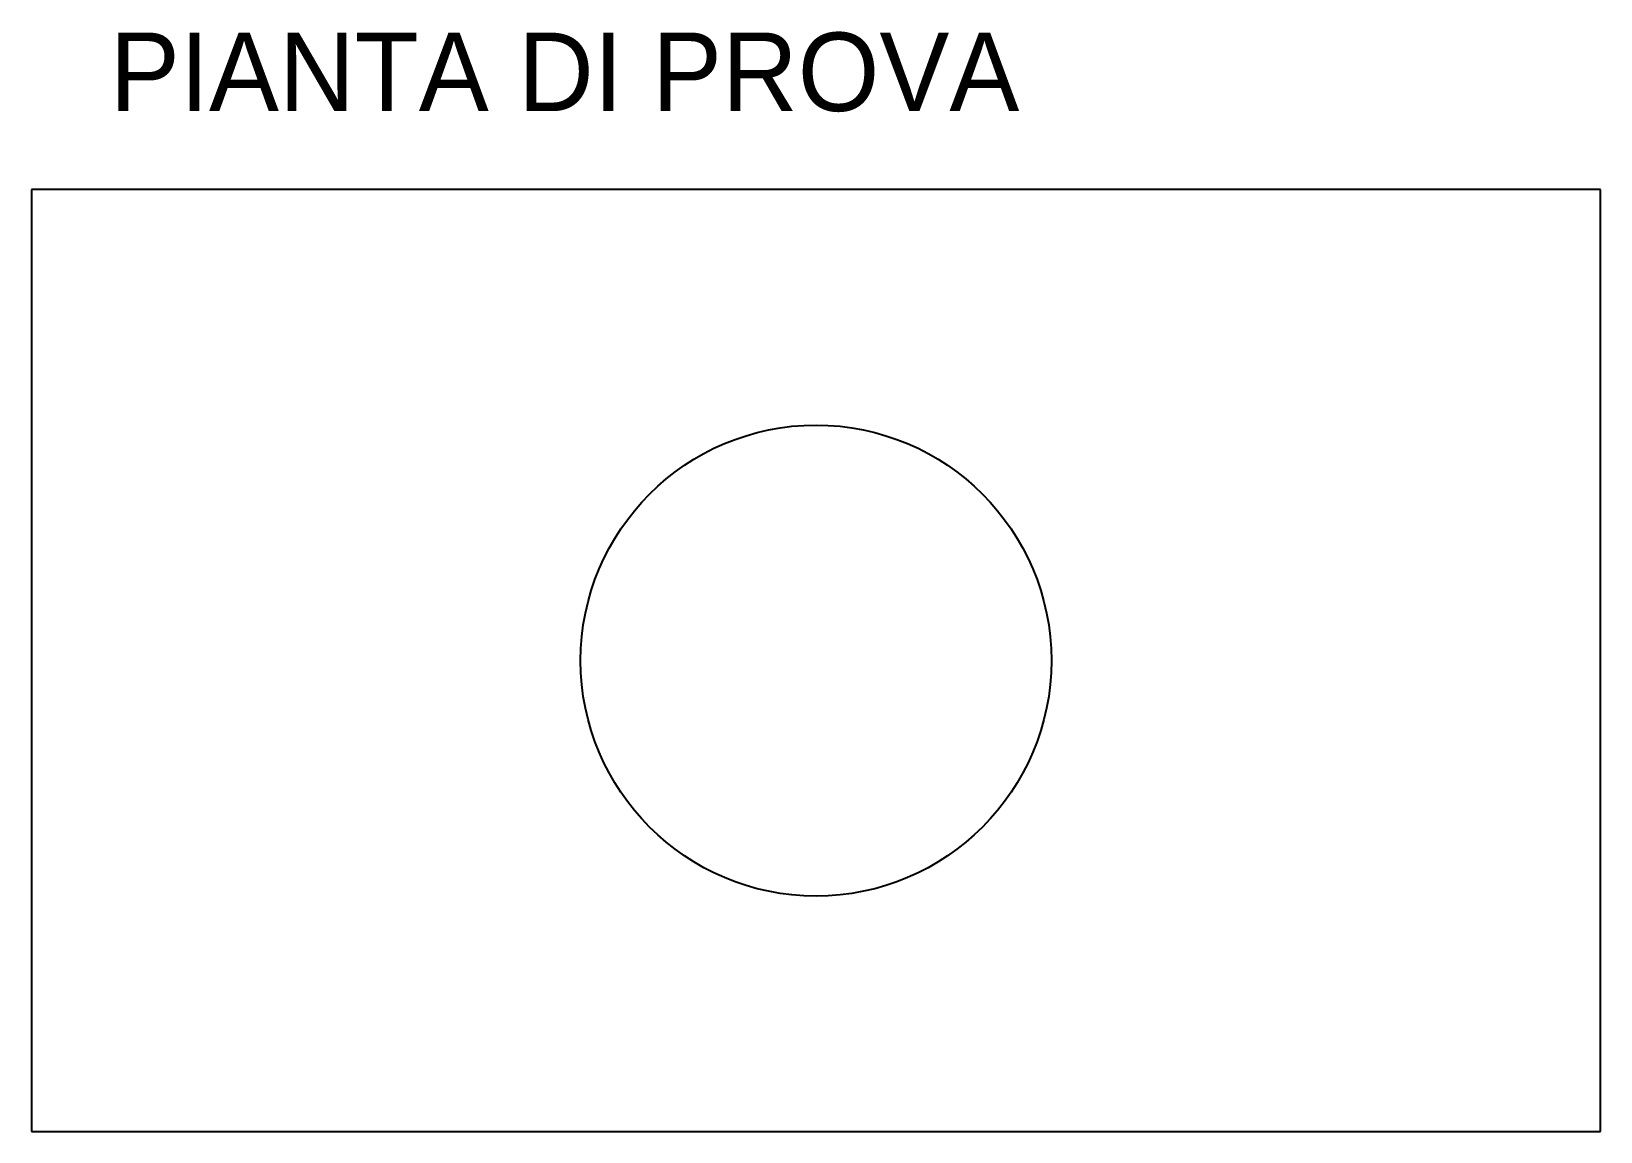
# Model space of a CAD drawing. Header units: metres. Extents: x 0 to 100, y 0 to 70.
import ezdxf

# ---------------------------------------------------------------- set-up
doc = ezdxf.new("R2010")
doc.units = ezdxf.units.M

msp = doc.modelspace()

# ---------------------------------------------------------------- linework, layer by layer
at = {"layer": 'FORI'}
msp.add_circle((50, 30), 15, dxfattribs=at)
at = {"layer": 'MURI'}
for p, q in [((100, 60), (0, 60)), ((0, 60), (0, 0)), ((100, 0), (100, 60)), ((0, 0), (100, 0))]:
    msp.add_line(p, q, dxfattribs=at)

# ---------------------------------------------------------------- texts
at = {"layer": 'TESTI'}
msp.add_text('PIANTA DI PROVA', height=5, dxfattribs=at).set_placement((5, 65))

doc.saveas('drawing.dxf')
